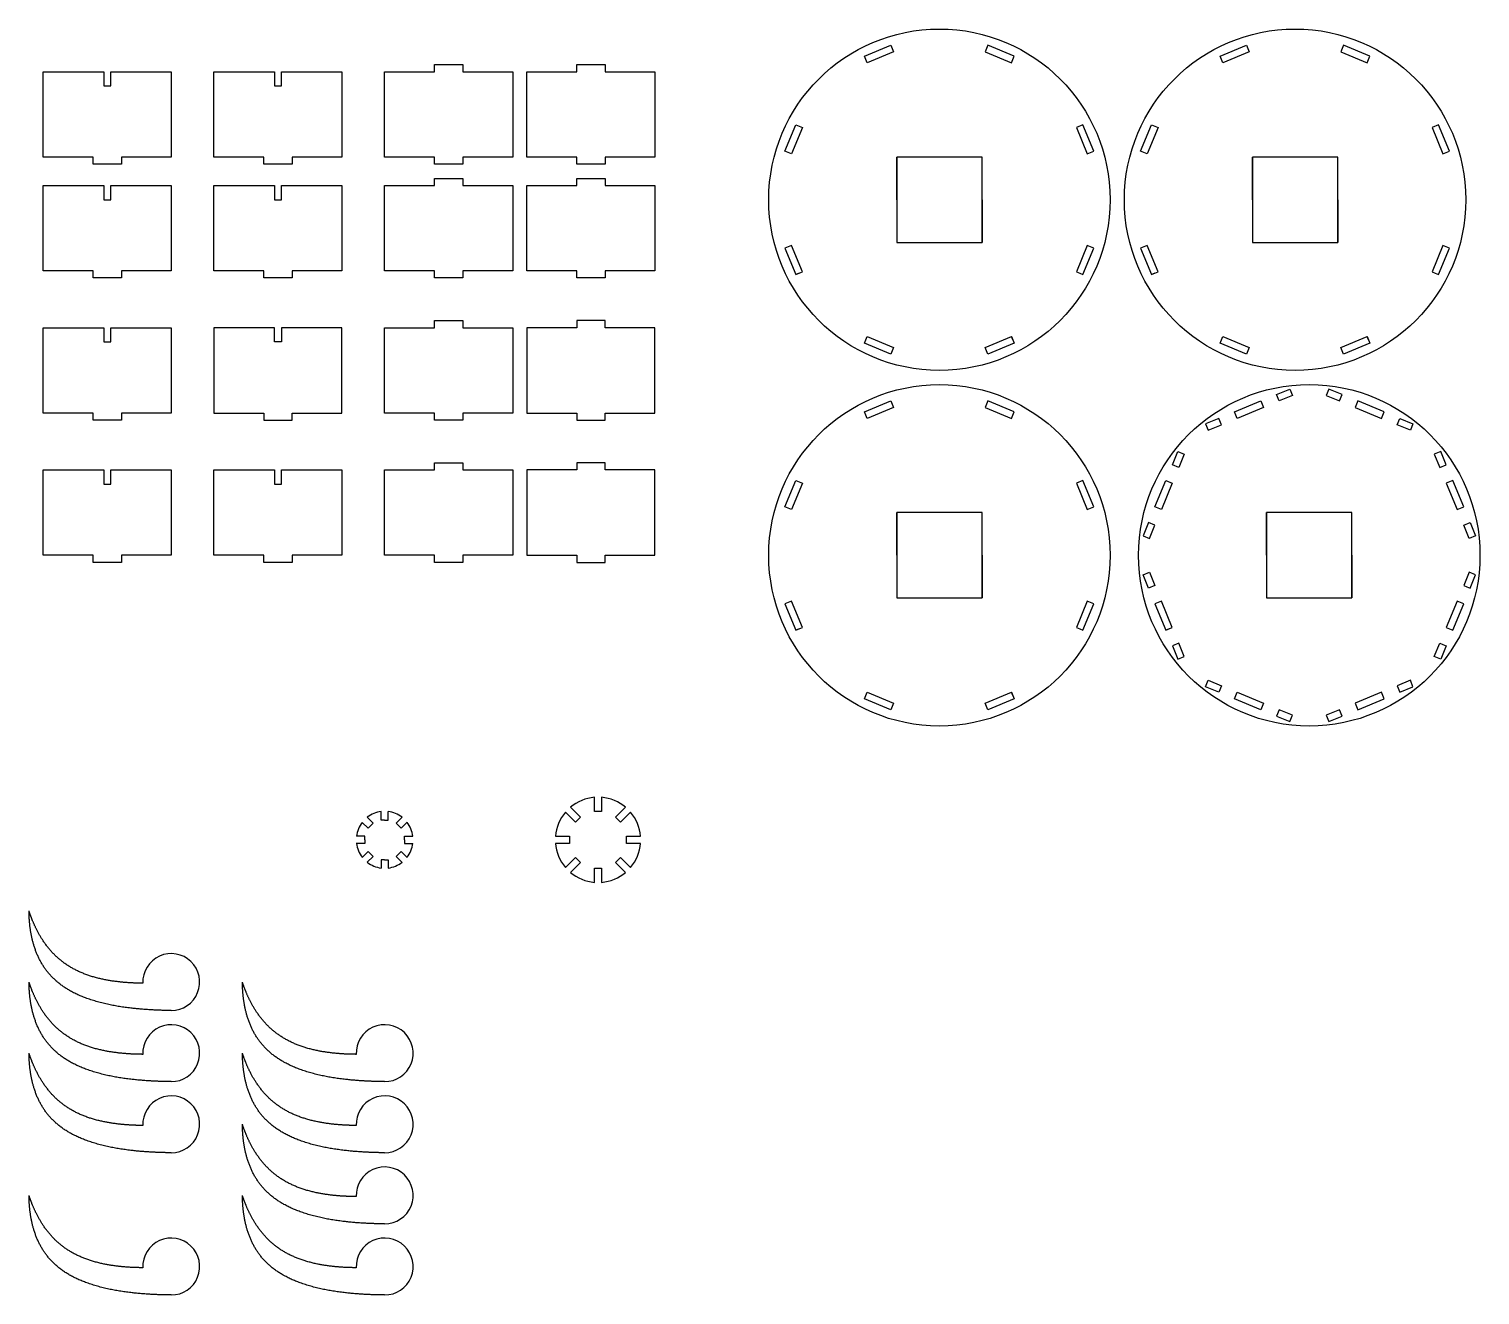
# Model space of a CAD drawing. Header units: millimetres. Extents: x -450 to 60, y -260 to 185.
import ezdxf

# ---------------------------------------------------------------- set-up
doc = ezdxf.new("R2010")
doc.units = ezdxf.units.MM
doc.layers.get('0').update_dxf_attribs({"linetype": 'CONTINUOUS'})

msp = doc.modelspace()

# ---------------------------------------------------------------- linework, layer by layer
for p, q in [((-145, 125), (-145, 140)), ((-20, 125), (-20, 140)), ((-115, 125), (-115, 110)), ((10, 125), (10, 110)), ((-179.3, 99.17), (-180.45, 98.69)), ((-54.3, 99.17), (-55.45, 98.69)), ((-104.17, 75.7), (-104.65, 76.86)), ((20.83, 75.7), (20.35, 76.86)), ((-145, 0), (-145, 15)), ((-15, 0), (-15, 15)), ((-115, 0), (-115, -15)), ((15, 0), (15, -15)), ((-179.3, -25.83), (-180.45, -26.31)), ((-49.3, -25.83), (-50.45, -26.31)), ((-104.17, -49.3), (-104.65, -48.14)), ((25.83, -49.3), (25.35, -48.14)), ((-326.25, -93.04), (-326.25, -90)), ((-323.75, -93.04), (-323.75, -90.08)), ((-330.83, -95.93), (-332.9, -93.87)), ((-329.07, -94.17), (-331.13, -92.1)), ((-329.95, -95.05), (-330.83, -95.93)), ((-329.95, -95.05), (-329.07, -94.17)), ((-325, -93.04), (-326.25, -93.04)), ((-325, -93.04), (-323.75, -93.04)), ((-320.93, -94.17), (-318.87, -92.1)), ((-320.05, -95.05), (-320.93, -94.17)), ((-320.05, -95.05), (-319.17, -95.93)), ((-319.17, -95.93), (-317.05, -93.81)), ((-332, -101.25), (-335, -101.25)), ((-332, -98.75), (-334.92, -98.75)), ((-332, -100), (-332, -98.75)), ((-332, -100), (-332, -101.25)), ((-318, -100), (-318, -98.75)), ((-318, -98.75), (-315.08, -98.75)), ((-318, -100), (-318, -101.25)), ((-318, -101.25), (-315.08, -101.25)), ((-330.83, -104.07), (-332.95, -106.19)), ((-329.07, -105.83), (-331.13, -107.9)), ((-329.95, -104.95), (-330.83, -104.07)), ((-329.95, -104.95), (-329.07, -105.83)), ((-325, -107), (-326.25, -107)), ((-326.25, -107), (-326.25, -110)), ((-325, -107), (-323.75, -107)), ((-323.75, -107), (-323.75, -110)), ((-320.05, -104.95), (-320.93, -105.83)), ((-320.93, -105.83), (-318.81, -107.95)), ((-320.05, -104.95), (-319.17, -104.07)), ((-319.17, -104.07), (-317.05, -106.19))]:
    msp.add_line(p, q)
for points in [[(-146.12, 176.97), (-155.35, 173.14), (-155.83, 174.3), (-156.31, 175.45), (-147.07, 179.28)], [(-103.69, 175.45), (-112.93, 179.28), (-113.88, 176.97), (-104.65, 173.14), (-104.17, 174.3)], [(-21.12, 176.97), (-30.35, 173.14), (-30.83, 174.3), (-31.31, 175.45), (-22.07, 179.28)], [(21.31, 175.45), (12.07, 179.28), (11.12, 176.97), (20.35, 173.14), (20.83, 174.3)], [(-427.5, 140), (-445, 140), (-445, 170), (-427.5, 170), (-423.75, 170), (-423.75, 165), (-421.25, 165), (-421.25, 170), (-417.5, 170), (-400, 170), (-400, 140), (-417.5, 140), (-417.5, 137.5), (-422.5, 137.5), (-427.5, 137.5)], [(-367.5, 140), (-385, 140), (-385, 170), (-367.5, 170), (-363.75, 170), (-363.75, 165), (-361.25, 165), (-361.25, 170), (-357.5, 170), (-340, 170), (-340, 140), (-357.5, 140), (-357.5, 137.5), (-362.5, 137.5), (-367.5, 137.5)], [(-307.5, 140), (-325, 140), (-325, 170), (-307.5, 170), (-307.5, 172.5), (-302.5, 172.5), (-297.5, 172.5), (-297.5, 170), (-280, 170), (-280, 140), (-297.5, 140), (-297.5, 137.5), (-302.5, 137.5), (-307.5, 137.5)], [(-257.5, 140), (-275, 140), (-275, 170), (-257.5, 170), (-257.5, 172.5), (-252.5, 172.5), (-247.5, 172.5), (-247.5, 170), (-230, 170), (-230, 140), (-247.5, 140), (-247.5, 137.5), (-252.5, 137.5), (-257.5, 137.5)], [(-181.97, 141.12), (-183.13, 141.59), (-184.28, 142.07), (-180.45, 151.31), (-178.14, 150.35)], [(-79.55, 151.31), (-81.86, 150.35), (-78.03, 141.12), (-76.87, 141.59), (-75.72, 142.07)], [(-56.97, 141.12), (-58.13, 141.59), (-59.28, 142.07), (-55.45, 151.31), (-53.14, 150.35)], [(45.45, 151.31), (43.14, 150.35), (46.97, 141.12), (48.13, 141.59), (49.28, 142.07)], [(-115, 110), (-115, 140), (-145, 140), (-145, 110)], [(10, 110), (10, 140), (-20, 140), (-20, 110)], [(-427.5, 100), (-445, 100), (-445, 130), (-427.5, 130), (-423.75, 130), (-423.75, 125), (-421.25, 125), (-421.25, 130), (-417.5, 130), (-400, 130), (-400, 100), (-417.5, 100), (-417.5, 97.5), (-422.5, 97.5), (-427.5, 97.5)], [(-367.5, 100), (-385, 100), (-385, 130), (-367.5, 130), (-363.75, 130), (-363.75, 125), (-361.25, 125), (-361.25, 130), (-357.5, 130), (-340, 130), (-340, 100), (-357.5, 100), (-357.5, 97.5), (-362.5, 97.5), (-367.5, 97.5)], [(-307.5, 100), (-325, 100), (-325, 130), (-307.5, 130), (-307.5, 132.5), (-302.5, 132.5), (-297.5, 132.5), (-297.5, 130), (-280, 130), (-280, 100), (-297.5, 100), (-297.5, 97.5), (-302.5, 97.5), (-307.5, 97.5)], [(-257.5, 100), (-275, 100), (-275, 130), (-257.5, 130), (-257.5, 132.5), (-252.5, 132.5), (-247.5, 132.5), (-247.5, 130), (-230, 130), (-230, 100), (-247.5, 100), (-247.5, 97.5), (-252.5, 97.5), (-257.5, 97.5)], [(-181.97, 108.88), (-184.28, 107.93), (-180.45, 98.69), (-178.14, 99.65)], [(-78.03, 108.88), (-81.86, 99.65), (-80.7, 99.17), (-79.55, 98.69), (-75.72, 107.93)], [(-56.97, 108.88), (-59.28, 107.93), (-55.45, 98.69), (-53.14, 99.65)], [(46.97, 108.88), (43.14, 99.65), (44.3, 99.17), (45.45, 98.69), (49.28, 107.93)], [(-307.5, 50), (-325, 50), (-325, 80), (-307.5, 80), (-307.5, 82.5), (-302.5, 82.5), (-297.5, 82.5), (-297.5, 80), (-280, 80), (-280, 50), (-297.5, 50), (-297.5, 47.5), (-302.5, 47.5), (-307.5, 47.5)], [(-257.5, 50), (-257.5, 47.5), (-252.5, 47.5), (-247.5, 47.5), (-247.5, 50), (-230, 50), (-230, 80), (-247.5, 80), (-247.5, 82.5), (-252.5, 82.5), (-257.5, 82.5), (-257.5, 80), (-275, 80), (-275, 50)], [(-427.5, 50), (-445, 50), (-445, 80), (-427.5, 80), (-423.75, 80), (-423.75, 75), (-421.25, 75), (-421.25, 80), (-417.5, 80), (-400, 80), (-400, 50), (-417.5, 50), (-417.5, 47.5), (-422.5, 47.5), (-427.5, 47.5)], [(-357.5, 80), (-361.25, 80), (-361.25, 75), (-363.75, 75), (-363.75, 80), (-367.5, 80), (-385, 80), (-385, 50), (-367.5, 50), (-367.5, 47.5), (-362.5, 47.5), (-357.5, 47.5), (-357.5, 50), (-340, 50), (-340, 80)], [(-155.35, 76.86), (-146.12, 73.03), (-146.59, 71.87), (-147.07, 70.72), (-156.31, 74.55)], [(-113.88, 73.03), (-104.65, 76.86), (-103.69, 74.55), (-112.93, 70.72)], [(-30.35, 76.86), (-21.12, 73.03), (-21.59, 71.87), (-22.07, 70.72), (-31.31, 74.55)], [(11.12, 73.03), (20.35, 76.86), (21.31, 74.55), (12.07, 70.72)], [(-5.95, 56.18), (-10.57, 54.27), (-11.51, 56.53), (-6.89, 58.44)], [(5.95, 56.18), (10.57, 54.27), (11.51, 56.53), (6.89, 58.44)], [(-155.35, 48.14), (-155.83, 49.3), (-156.31, 50.45), (-147.07, 54.28), (-146.12, 51.97)], [(-113.88, 51.97), (-104.65, 48.14), (-104.17, 49.3), (-103.69, 50.45), (-112.93, 54.28)], [(-25.35, 48.14), (-25.83, 49.3), (-26.31, 50.45), (-17.07, 54.28), (-16.12, 51.97)], [(25.35, 48.14), (25.83, 49.3), (26.31, 50.45), (17.07, 54.28), (16.12, 51.97)], [(-35.52, 43.94), (-30.9, 45.85), (-31.84, 48.11), (-36.45, 46.2)], [(35.52, 43.94), (30.9, 45.85), (31.84, 48.11), (36.45, 46.2)], [(-43.94, 35.52), (-45.85, 30.9), (-48.11, 31.84), (-46.2, 36.45)], [(43.94, 35.52), (45.85, 30.9), (48.11, 31.84), (46.2, 36.45)], [(-307.5, 0), (-325, 0), (-325, 30), (-307.5, 30), (-307.5, 32.5), (-302.5, 32.5), (-297.5, 32.5), (-297.5, 30), (-280, 30), (-280, 0), (-297.5, 0), (-297.5, -2.5), (-302.5, -2.5), (-307.5, -2.5)], [(-275, 30), (-275, 0), (-257.5, 0), (-257.5, -2.5), (-252.5, -2.5), (-247.5, -2.5), (-247.5, 0), (-230, 0), (-230, 30), (-247.5, 30), (-247.5, 32.5), (-252.5, 32.5), (-257.5, 32.5), (-257.5, 30)], [(-427.5, 0), (-445, 0), (-445, 30), (-427.5, 30), (-423.75, 30), (-423.75, 25), (-421.25, 25), (-421.25, 30), (-417.5, 30), (-400, 30), (-400, 0), (-417.5, 0), (-417.5, -2.5), (-422.5, -2.5), (-427.5, -2.5)], [(-340, 0), (-357.5, 0), (-357.5, -2.5), (-362.5, -2.5), (-367.5, -2.5), (-367.5, 0), (-385, 0), (-385, 30), (-367.5, 30), (-363.75, 30), (-363.75, 25), (-361.25, 25), (-361.25, 30), (-357.5, 30), (-340, 30)], [(-178.14, 25.35), (-181.97, 16.12), (-183.13, 16.59), (-184.28, 17.07), (-180.45, 26.31)], [(-79.55, 26.31), (-81.86, 25.35), (-78.03, 16.12), (-76.87, 16.59), (-75.72, 17.07)], [(-51.97, 16.12), (-53.13, 16.59), (-54.28, 17.07), (-50.45, 26.31), (-48.14, 25.35)], [(51.97, 16.12), (53.13, 16.59), (54.28, 17.07), (50.45, 26.31), (48.14, 25.35)], [(-115, 15), (-145, 15), (-145, -15), (-115, -15)], [(-56.18, 5.95), (-54.27, 10.57), (-56.53, 11.51), (-58.44, 6.89)], [(-15, -15), (15, -15), (15, 15), (-15, 15)], [(56.18, 5.95), (54.27, 10.57), (56.53, 11.51), (58.44, 6.89)], [(-56.18, -5.95), (-54.27, -10.57), (-56.53, -11.51), (-58.44, -6.89)], [(54.27, -10.57), (55.42, -11.05), (56.53, -11.51), (58.44, -6.89), (56.18, -5.95)], [(-181.97, -16.12), (-184.28, -17.07), (-180.45, -26.31), (-178.14, -25.35)], [(-80.7, -25.83), (-79.55, -26.31), (-75.72, -17.07), (-78.03, -16.12), (-81.86, -25.35)], [(-54.28, -17.07), (-50.45, -26.31), (-48.14, -25.35), (-51.97, -16.12)], [(48.14, -25.35), (49.3, -25.83), (50.45, -26.31), (54.28, -17.07), (51.97, -16.12)], [(-43.94, -35.52), (-45.85, -30.9), (-48.11, -31.84), (-46.2, -36.45)], [(45.85, -30.9), (47, -31.38), (48.11, -31.84), (46.2, -36.45), (43.94, -35.52)], [(-35.52, -43.94), (-30.9, -45.85), (-31.84, -48.11), (-36.45, -46.2)], [(35.52, -43.94), (30.9, -45.85), (31.84, -48.11), (36.45, -46.2)], [(-147.07, -54.28), (-156.31, -50.45), (-155.35, -48.14), (-146.12, -51.97), (-146.59, -53.13)], [(-113.88, -51.97), (-104.65, -48.14), (-103.69, -50.45), (-112.93, -54.28)], [(-16.12, -51.97), (-16.59, -53.13), (-17.07, -54.28), (-26.31, -50.45), (-25.35, -48.14)], [(26.31, -50.45), (25.35, -48.14), (16.12, -51.97), (17.07, -54.28)], [(-5.95, -56.18), (-10.57, -54.27), (-11.51, -56.53), (-6.89, -58.44)], [(10.57, -54.27), (5.95, -56.18), (6.89, -58.44), (11.51, -56.53)]]:
    msp.add_lwpolyline(points, close=True)
msp.add_lwpolyline([(-248.75, -90), (-250, -90), (-251.25, -90), (-251.25, -85.05, 0.155879), (-259.69, -88.55), (-256.19, -92.05), (-257.07, -92.93), (-257.95, -93.81), (-261.45, -90.31, 0.155879), (-264.95, -98.75), (-260, -98.75), (-260, -100), (-260, -101.25), (-264.95, -101.25, 0.155879), (-261.45, -109.69), (-257.95, -106.19), (-257.07, -107.07), (-256.19, -107.95), (-259.69, -111.45, 0.155879), (-251.25, -114.95), (-251.25, -110), (-250, -110), (-248.75, -110), (-248.75, -114.95, 0.155879), (-240.31, -111.45), (-243.81, -107.95), (-242.93, -107.07), (-242.05, -106.19), (-238.55, -109.69, 0.155879), (-235.05, -101.25), (-240, -101.25), (-240, -100), (-240, -98.75), (-235.05, -98.75, 0.155879), (-238.55, -90.31), (-242.05, -93.81), (-242.93, -92.93), (-243.81, -92.05), (-240.31, -88.55, 0.155879), (-248.75, -85.05)], format="xyb", close=True)
for centre in [(-130, 125), (-5, 125), (-130, 0), (0, 0)]:
    msp.add_circle(centre, 60)
for centre, start, end in [((-325, -100), 97.1808, 127.8192), ((-325, -100), 52.1808, 82.8192), ((-325, -100), 142.1808, 172.8192), ((-325, -100), 7.1808, 37.8192), ((-325, -100), 187.1808, 217.8192), ((-325, -100), 322.1808, 352.8192), ((-325, -100), 232.1808, 262.8192), ((-325, -100), 277.1808, 307.8192), ((-400, -150), -90, 182.3723), ((-400, -175), -90, 182.3723), ((-325, -175), -90, 182.3723), ((-400, -200), -90, 182.3723), ((-325, -200), -90, 182.3723), ((-325, -225), -90, 182.3723), ((-400, -250), -90, 182.3723), ((-325, -250), -90, 182.3723)]:
    msp.add_arc(centre, 10, start, end)
for points in [[(-400, -160), (-401.92, -159.99), (-405.68, -159.9), (-411.09, -159.61), (-417.84, -158.86), (-425.44, -157.31), (-432.12, -155.07), (-437.79, -152.07), (-442.36, -148.25), (-445.83, -143.6), (-448.25, -138.17), (-449.4, -133.24), (-449.86, -129.24), (-449.98, -126.44), (-450, -125)], [(-400, -185), (-401.92, -184.99), (-405.68, -184.9), (-411.09, -184.61), (-417.84, -183.86), (-425.44, -182.31), (-432.12, -180.07), (-437.79, -177.07), (-442.36, -173.25), (-445.83, -168.6), (-448.25, -163.17), (-449.4, -158.24), (-449.86, -154.24), (-449.98, -151.44), (-450, -150)], [(-325, -185), (-326.92, -184.99), (-330.68, -184.9), (-336.09, -184.61), (-342.84, -183.86), (-350.44, -182.31), (-357.12, -180.07), (-362.79, -177.07), (-367.36, -173.25), (-370.83, -168.6), (-373.25, -163.17), (-374.4, -158.24), (-374.86, -154.24), (-374.98, -151.44), (-375, -150)], [(-400, -210), (-401.92, -209.99), (-405.68, -209.9), (-411.09, -209.61), (-417.84, -208.86), (-425.44, -207.31), (-432.12, -205.07), (-437.79, -202.07), (-442.36, -198.25), (-445.83, -193.6), (-448.25, -188.17), (-449.4, -183.24), (-449.86, -179.24), (-449.98, -176.44), (-450, -175)], [(-325, -210), (-326.92, -209.99), (-330.68, -209.9), (-336.09, -209.61), (-342.84, -208.86), (-350.44, -207.31), (-357.12, -205.07), (-362.79, -202.07), (-367.36, -198.25), (-370.83, -193.6), (-373.25, -188.17), (-374.4, -183.24), (-374.86, -179.24), (-374.98, -176.44), (-375, -175)], [(-325, -235), (-326.92, -234.99), (-330.68, -234.9), (-336.09, -234.61), (-342.84, -233.86), (-350.44, -232.31), (-357.12, -230.07), (-362.79, -227.07), (-367.36, -223.25), (-370.83, -218.6), (-373.25, -213.17), (-374.4, -208.24), (-374.86, -204.24), (-374.98, -201.44), (-375, -200)], [(-400, -260), (-401.92, -259.99), (-405.68, -259.9), (-411.09, -259.61), (-417.84, -258.86), (-425.44, -257.31), (-432.12, -255.07), (-437.79, -252.07), (-442.36, -248.25), (-445.83, -243.6), (-448.25, -238.17), (-449.4, -233.24), (-449.86, -229.24), (-449.98, -226.44), (-450, -225)], [(-325, -260), (-326.92, -259.99), (-330.68, -259.9), (-336.09, -259.61), (-342.84, -258.86), (-350.44, -257.31), (-357.12, -255.07), (-362.79, -252.07), (-367.36, -248.25), (-370.83, -243.6), (-373.25, -238.17), (-374.4, -233.24), (-374.86, -229.24), (-374.98, -226.44), (-375, -225)]]:
    msp.add_open_spline(points, degree=5)
for points in [[(-409.99, -150.41), (-410.99, -150.41), (-413.42, -150.36), (-417.16, -150.16), (-422.03, -149.59), (-427.71, -148.32), (-433.13, -146.27), (-437.84, -143.46), (-441.85, -139.9), (-445.21, -135.63), (-447.41, -131.68), (-448.81, -128.45), (-449.62, -126.17), (-450, -125)], [(-409.99, -175.41), (-410.99, -175.41), (-413.42, -175.36), (-417.16, -175.16), (-422.03, -174.59), (-427.71, -173.32), (-433.13, -171.27), (-437.84, -168.46), (-441.85, -164.9), (-445.21, -160.63), (-447.41, -156.68), (-448.81, -153.45), (-449.62, -151.17), (-450, -150)], [(-334.99, -175.41), (-335.99, -175.41), (-338.42, -175.36), (-342.16, -175.16), (-347.03, -174.59), (-352.71, -173.32), (-358.13, -171.27), (-362.84, -168.46), (-366.85, -164.9), (-370.21, -160.63), (-372.41, -156.68), (-373.81, -153.45), (-374.62, -151.17), (-375, -150)], [(-409.99, -200.41), (-410.99, -200.41), (-413.42, -200.36), (-417.16, -200.16), (-422.03, -199.59), (-427.71, -198.32), (-433.13, -196.27), (-437.84, -193.46), (-441.85, -189.9), (-445.21, -185.63), (-447.41, -181.68), (-448.81, -178.45), (-449.62, -176.17), (-450, -175)], [(-334.99, -200.41), (-335.99, -200.41), (-338.42, -200.36), (-342.16, -200.16), (-347.03, -199.59), (-352.71, -198.32), (-358.13, -196.27), (-362.84, -193.46), (-366.85, -189.9), (-370.21, -185.63), (-372.41, -181.68), (-373.81, -178.45), (-374.62, -176.17), (-375, -175)], [(-334.99, -225.41), (-335.99, -225.41), (-338.42, -225.36), (-342.16, -225.16), (-347.03, -224.59), (-352.71, -223.32), (-358.13, -221.27), (-362.84, -218.46), (-366.85, -214.9), (-370.21, -210.63), (-372.41, -206.68), (-373.81, -203.45), (-374.62, -201.17), (-375, -200)], [(-409.99, -250.41), (-410.99, -250.41), (-413.42, -250.36), (-417.16, -250.16), (-422.03, -249.59), (-427.71, -248.32), (-433.13, -246.27), (-437.84, -243.46), (-441.85, -239.9), (-445.21, -235.63), (-447.41, -231.68), (-448.81, -228.45), (-449.62, -226.17), (-450, -225)], [(-334.99, -250.41), (-335.99, -250.41), (-338.42, -250.36), (-342.16, -250.16), (-347.03, -249.59), (-352.71, -248.32), (-358.13, -246.27), (-362.84, -243.46), (-366.85, -239.9), (-370.21, -235.63), (-372.41, -231.68), (-373.81, -228.45), (-374.62, -226.17), (-375, -225)]]:
    msp.add_open_spline(points, degree=5, knots=[0.1313089, 0.1313089, 0.1313089, 0.1313089, 0.1313089, 0.1313089, 0.2, 0.3, 0.4, 0.5, 0.6, 0.7, 0.8, 0.9, 1, 1, 1, 1, 1, 1])

doc.saveas('drawing.dxf')
